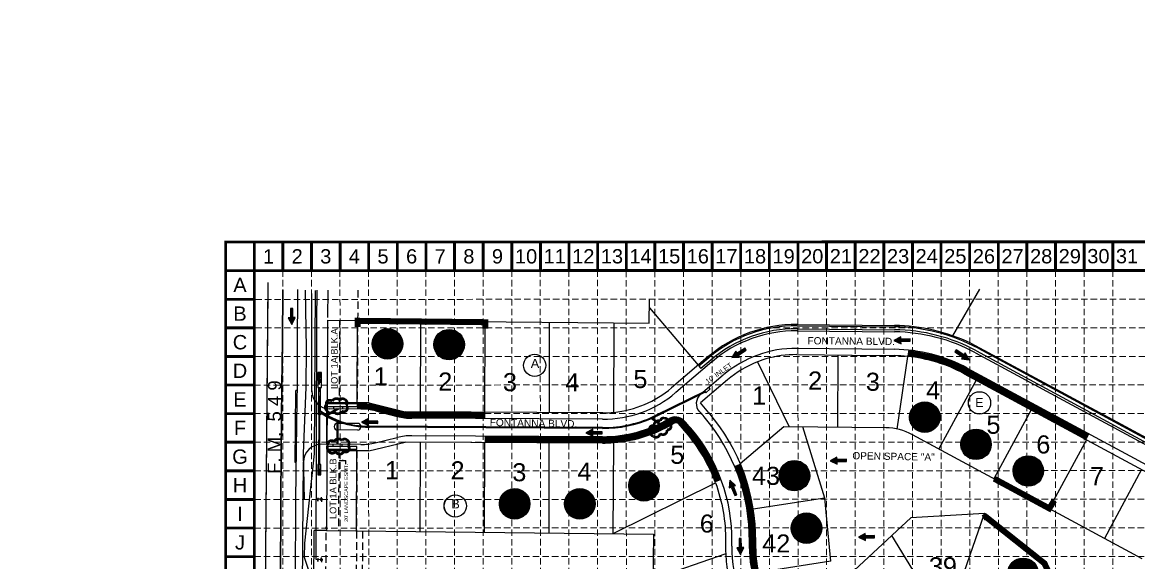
# Model space of a CAD drawing. Extents: x -500 to 2880, y -1767 to 500.
# Drawn here: x -500 to 1353, y -398 to 500 of the extents above; entities that cross this region are included whole.
import ezdxf
from ezdxf.enums import TextEntityAlignment as Align

# ---------------------------------------------------------------- set-up
doc = ezdxf.new("R2010")
doc.units = 0
doc.header["$LTSCALE"] = 25
doc.header["$MEASUREMENT"] = 0
for name, pattern in [('CENTER', [2, 1.25, -0.25, 0.25, -0.25]), ('DASHED', [0.75, 0.5, -0.25]), ('HIDDEN', [0.375, 0.25, -0.125]), ('PHANTOM', [2.5, 1.25, -0.25, 0.25, -0.25, 0.25, -0.25])]:
    doc.linetypes.add(name, pattern=pattern)
doc.layers.get('0').update_dxf_attribs({"linetype": 'CONTINUOUS'})
for name, color, linetype in [('ADJOINPL', 9, 'CONTINUOUS'), ('BASE', 7, 'CONTINUOUS'), ('BLOCKNO', 3, 'CONTINUOUS'), ('BORDER$0$TEXT240', 4, 'CONTINUOUS'), ('BOUNDARY', 4, 'PHANTOM'), ('EROSION BLANKET', 84, 'CONTINUOUS'), ('ESMTS', 2, 'DASHED'), ('GRID', 254, 'HIDDEN'), ('LEGEND', 7, 'CONTINUOUS'), ('N-PL', 3, 'CONTINUOUS'), ('P Text 1', 3, 'CONTINUOUS'), ('P-LOTNOS', 2, 'CONTINUOUS'), ('P-LOTS', 1, 'CONTINUOUS'), ('P-PVMT', 9, 'CONTINUOUS'), ('P-PVMT-WALK', 11, 'CONTINUOUS'), ('P-ROW', 2, 'CONTINUOUS'), ('P-STMTXT', 1, 'CONTINUOUS'), ('P-STORM', 3, 'CONTINUOUS'), ('P-Storm-CL', 11, 'CENTER'), ('P-STORM-INLET', 3, 'CONTINUOUS'), ('PHASE2TEXT', 9, 'CONTINUOUS'), ('SILT FENCE', 200, 'CONTINUOUS'), ('SRF-FLT', 7, 'CONTINUOUS'), ('STREET', 6, 'CONTINUOUS'), ('X-PVMT', 8, 'CONTINUOUS'), ('X-WATER', 5, 'CONTINUOUS')]:
    doc.layers.add(name, color=color, linetype=linetype)
doc.styles.add('ryland', font='ARIAL.TTF', dxfattribs={"height": 25})
doc.styles.get("Standard").update_dxf_attribs({"font": 'ARIAL.TTF'})
pattern_1 = [(281.6589, (-630.7327, 1250.781), (0.61210502, 0.12630301), [])]

# ---------------------------------------------------------------- blocks, each defined once
blk = doc.blocks.new('ARROW')
blk.add_lwpolyline([(-67, -25.4), (-59.3, -25.4), (-59.6, -56.1), (-51.9, -56.2), (-51.6, -25.5), (-44, -25.5), (-55.3, -2.4), (-67, -25.4)], close=True)
at = {"color": 254}
for points in [[(-44, -25.5), (-67, -25.4), (-55.3, -2.4), (-67, -25.4)], [(-59.6, -56.1), (-51.9, -56.2), (-59.3, -25.4), (-51.6, -25.5)]]:
    blk.add_solid(points, dxfattribs=at)

msp = doc.modelspace()

# ---------------------------------------------------------------- hatches: boundary and pattern name
at = {"layer": 'PHASE2TEXT'}
h = msp.add_hatch(dxfattribs=at)
h.set_pattern_fill('ANSI31', color=3, scale=5, style=0)
h.set_pattern_definition(pattern_1)
edge = h.paths.add_edge_path()
edge.add_arc((106.2, -34.1), 25.3, 0, 360)
h = msp.add_hatch(dxfattribs=at)
h.set_pattern_fill('ANSI31', color=3, scale=5, style=0)
h.set_pattern_definition(pattern_1)
edge = h.paths.add_edge_path()
edge.add_arc((208.4, -35.4), 25.3, 0, 360)
h = msp.add_hatch(dxfattribs=at)
h.set_pattern_fill('ANSI31', color=3, scale=5, style=0)
h.set_pattern_definition(pattern_1)
edge = h.paths.add_edge_path()
edge.add_arc((998, -155.9), 25.3, 0, 360)
h = msp.add_hatch(dxfattribs=at)
h.set_pattern_fill('ANSI31', color=3, scale=5, style=0)
h.set_pattern_definition(pattern_1)
edge = h.paths.add_edge_path()
edge.add_arc((1083.1, -201), 25.3, 0, 360)
h = msp.add_hatch(dxfattribs=at)
h.set_pattern_fill('ANSI31', color=3, scale=5, style=0)
h.set_pattern_definition(pattern_1)
edge = h.paths.add_edge_path()
edge.add_arc((1169.8, -245.2), 25.3, 0, 360)
h = msp.add_hatch(dxfattribs=at)
h.set_pattern_fill('ANSI31', color=3, scale=5, style=0)
h.set_pattern_definition(pattern_1)
edge = h.paths.add_edge_path()
edge.add_arc((781.7, -253), 25.3, 0, 360)
h = msp.add_hatch(dxfattribs=at)
h.set_pattern_fill('ANSI31', color=3, scale=5, style=0)
h.set_pattern_definition(pattern_1)
edge = h.paths.add_edge_path()
edge.add_arc((531.9, -269.9), 25.3, 0, 360)
h = msp.add_hatch(dxfattribs=at)
h.set_pattern_fill('ANSI31', color=3, scale=5, style=0)
h.set_pattern_definition(pattern_1)
edge = h.paths.add_edge_path()
edge.add_arc((317.3, -299.7), 25.3, 0, 360)
h = msp.add_hatch(dxfattribs=at)
h.set_pattern_fill('ANSI31', color=3, scale=5, style=0)
h.set_pattern_definition(pattern_1)
edge = h.paths.add_edge_path()
edge.add_arc((425.4, -299.7), 25.3, 0, 360)
h = msp.add_hatch(dxfattribs=at)
h.set_pattern_fill('ANSI31', color=3, scale=5, style=0)
h.set_pattern_definition(pattern_1)
edge = h.paths.add_edge_path()
edge.add_arc((801.7, -340.1), 25.3, 0, 360)
h = msp.add_hatch(dxfattribs=at)
h.set_pattern_fill('ANSI31', color=3, scale=5, style=0)
h.set_pattern_definition(pattern_1)
edge = h.paths.add_edge_path()
edge.add_arc((1161.1, -415.1), 25.3, 0, 360)

# ---------------------------------------------------------------- linework, layer by layer
at = {"color": 5}
for centre in [(106.2, -34.1), (208.4, -35.4), (998, -155.9), (1083.1, -201), (1169.8, -245.2), (781.7, -253), (531.9, -269.9), (317.3, -299.7), (425.4, -299.7), (801.7, -340.1), (1161.1, -415.1)]:
    msp.add_circle(centre, 25.3, dxfattribs=at)
at = {"layer": 'ADJOINPL'}
for p, q in [((7.2, 9.5), (7.5, 55.1)), ((-5.4, -344.2), (-5.4, -344.2)), ((-5.1, -344.2), (-5.1, -344.2))]:
    msp.add_line(p, q, dxfattribs=at)
at = {"layer": 'BASE', "const_width": 4.75}
for points in [[(-162.1, -1765), (2877.9, -1764.3), (2877.5, 135.7), (-162.5, 135)], [(-114.6, -1717.5), (2830.4, -1716.8), (2830, 88.2), (-115, 87.5)]]:
    msp.add_lwpolyline(points, close=True, dxfattribs=at)
for points in [[(-115, 87.5), (-115, 135)], [(-67.5, 87.5), (-67.5, 135)], [(-20, 87.5), (-20, 135)], [(27.5, 87.5), (27.5, 135)], [(75, 87.5), (75, 135)], [(122.5, 87.5), (122.5, 135)], [(170, 87.6), (170, 135.1)], [(217.5, 87.6), (217.5, 135.1)], [(265, 87.6), (265, 135.1)], [(312.5, 87.6), (312.5, 135.1)], [(360, 87.6), (360, 135.1)], [(407.5, 87.6), (407.5, 135.1)], [(455, 87.6), (455, 135.1)], [(502.5, 87.6), (502.5, 135.1)], [(550, 87.6), (550, 135.1)], [(597.5, 87.7), (597.5, 135.2)], [(645, 87.7), (645, 135.2)], [(692.5, 87.7), (692.5, 135.2)], [(740, 87.7), (740, 135.2)], [(787.5, 87.7), (787.5, 135.2)], [(835, 87.7), (835, 135.2)], [(882.5, 87.7), (882.5, 135.2)], [(930, 87.7), (930, 135.2)], [(977.5, 87.7), (977.5, 135.2)], [(1025, 87.8), (1025, 135.3)], [(1072.5, 87.8), (1072.5, 135.3)], [(1120, 87.8), (1120, 135.3)], [(1167.5, 87.8), (1167.5, 135.3)], [(1215, 87.8), (1215, 135.3)], [(1262.5, 87.8), (1262.5, 135.3)], [(1310, 87.8), (1310, 135.3)], [(-115, 87.5), (-162.5, 87.5)], [(-115, 40), (-162.5, 40)], [(-115, -7.5), (-162.5, -7.5)], [(-115, -55), (-162.5, -55)], [(-115, -102.5), (-162.5, -102.5)], [(-115, -150), (-162.5, -150)], [(-114.9, -197.5), (-162.4, -197.5)], [(-114.9, -245), (-162.4, -245)], [(-114.9, -292.5), (-162.4, -292.5)], [(-114.9, -340), (-162.4, -340)], [(-114.9, -387.5), (-114.9, -340)], [(-114.9, -387.5), (-162.4, -387.5)]]:
    msp.add_lwpolyline(points, dxfattribs=at)
at = {"layer": 'BLOCKNO', "color": 7}
for centre in [(350.4, -69.8), (1088.8, -132.1), (218.6, -303.3)]:
    msp.add_circle(centre, 18.5, dxfattribs=at)
at = {"layer": 'BOUNDARY', "color": 7, "linetype": 'Continuous'}
for p, q in [((-104.2, -1341.1), (-91.8, 67.8)), ((-104.2, -1341.1), (-91.9, 54.9)), ((540.6, 0.1), (540.9, 40.6)), ((6.6, 5.5), (4.7, -344.3)), ((6.6, 5.5), (4.7, -344.3)), ((6.6, 5.5), (540.6, 0.1)), ((-19.6, -816.4), (-15.4, -344.1)), ((-19.6, -816.4), (-15.4, -344.1)), ((4.6, -344.3), (-15.4, -344.1)), ((4.6, -344.3), (-15.4, -344.1)), ((4.6, -344.3), (4.6, -344.3)), ((4.6, -344.3), (4.6, -344.3)), ((4.7, -344.3), (547.8, -350.1)), ((4.7, -344.3), (547.8, -350.1)), ((547.8, -350.1), (545.9, -526.7)), ((547.8, -350.1), (545.9, -526.7))]:
    msp.add_line(p, q, dxfattribs=at)
at = {"layer": 'EROSION BLANKET', "const_width": 10}
for points in [[(969.8, -49.5), (985.8, -52.1), (1012.9, -57.5), (1041.1, -67), (1066.7, -79.5), (1097.8, -96.5), (1177.7, -139.4), (1268.7, -188.6)], [(55.9, -136.6), (70.3, -137.4), (79.7, -138.7), (97.7, -143.2), (126.6, -150.3), (135.4, -151.9), (143.3, -152.5), (268.3, -153)], [(267.2, -192.2), (477.8, -193), (492.2, -191.7), (513.9, -188), (542.1, -179.5), (570.4, -166.8), (577.7, -161.8), (582.4, -160.6), (588.5, -161.2), (594.1, -164.5), (600.7, -171.5), (616.9, -191.2), (626.8, -205.9), (640, -228), (650.1, -248.8), (655.3, -262)], [(686.7, -235.1), (695.8, -258.2), (703.8, -287.8), (710.2, -321.3), (712.2, -360.1), (712.4, -385.7), (714.6, -402.8), (717, -415)]]:
    msp.add_lwpolyline(points, dxfattribs=at)
at = {"layer": 'ESMTS', "color": 9}
for p, q in [((56.9, 55.2), (55.9, -131.7)), ((26.6, 5.4), (25.9, -131.6)), ((25.4, -211.6), (24.7, -344.4)), ((55.4, -211.7), (54.7, -344.6)), ((-0.7, -941.5), (4.6, -337.9)), ((54.9, -344.9), (49.4, -941.8)), ((64.9, -345), (59.4, -941.9))]:
    msp.add_line(p, q, dxfattribs=at)
at = {"layer": 'GRID', "color": 252, "linetype": 'HIDDEN', "lineweight": 0, "ltscale": 1.7}
for p, q in [((-67.7, 88), (-67.3, -1575.2)), ((-20.2, 88), (-19.8, -1575.2)), ((27.3, 88), (27.7, -1575.2)), ((74.8, 88), (75.2, -1575.2)), ((122.3, 88), (122.7, -1575.2)), ((169.8, 88), (170.2, -1575.2)), ((217.3, 88), (217.7, -1575.1)), ((264.8, 88), (265.2, -1575.1)), ((312.3, 88), (312.7, -1575.1)), ((359.8, 88.1), (360.2, -1575.1)), ((407.3, 88.1), (407.7, -1575.1)), ((454.8, 88.1), (455.2, -1575.1)), ((502.5, 87.6), (502.9, -1575.1)), ((550, 87.6), (550.4, -1575.1)), ((597.5, 87.7), (597.9, -1575.1)), ((645, 87.7), (645.4, -1575)), ((692.5, 87.7), (692.9, -1575)), ((740, 87.7), (740.4, -1575)), ((787.5, 87.7), (787.9, -1575)), ((835, 87.7), (835.4, -1575)), ((882.5, 87.7), (882.9, -1575)), ((930, 87.7), (930.4, -1575)), ((977.5, 87.7), (977.9, -1575)), ((1025, 87.8), (1025.4, -1575)), ((1072.5, 87.8), (1072.9, -1574.9)), ((1120, 87.8), (1120.4, -1574.9)), ((1167.5, 87.8), (1167.9, -1574.9)), ((1215, 87.8), (1215.4, -1574.9)), ((1262.5, 87.8), (1262.9, -1574.9)), ((1310, 87.8), (1310.4, -1574.9)), ((-113.2, 39.8), (2831.8, 40.5)), ((-113.2, -7.7), (2831.8, -7)), ((-113.2, -55.2), (2831.8, -54.5)), ((-115, -102.5), (2830, -101.8)), ((-115, -150), (2830, -149.3)), ((-114.9, -197.5), (2830.1, -196.8)), ((-114.9, -245), (2830.1, -244.3)), ((-114.9, -292.5), (2830.1, -291.8)), ((-114.9, -340), (2830.1, -339.3)), ((-114.9, -387.5), (2830.1, -386.8))]:
    msp.add_line(p, q, dxfattribs=at)
at = {"layer": 'LEGEND', "color": 170, "ltscale": 100, "const_width": 4.5}
for points in [[(14.4, -129.3, 0.520567), (14.4, -129.3, 0.765195), (4.6, -135.1, 0.417879), (5.1, -144.4, 0.6649), (16.9, -145.3, 0.744833), (30, -145.5, 0.975642), (37.6, -136.6, 0.520567), (34.9, -126.5, 0.520567), (27.5, -127.7, 0.540264), (14.4, -129.3)], [(548.6, -169.9, 0.520567), (548.6, -169.9, 0.765195), (542.7, -179.7, 0.417879), (547.6, -187.5, 0.6649), (558.4, -182.8, 0.744833), (570.1, -176.7, 0.975642), (572.4, -165.2, 0.520567), (565.3, -157.6, 0.520567), (559.3, -162.2, 0.540264), (548.6, -169.9)], [(17.6, -196.3, 0.520567), (17.6, -196.3, 0.765195), (7.8, -202.1, 0.417879), (8.3, -211.4, 0.6649), (20.1, -212.3, 0.744833), (33.3, -212.5, 0.975642), (40.8, -203.6, 0.520567), (38.1, -193.5, 0.520567), (30.7, -194.7, 0.540264), (17.6, -196.3)]]:
    msp.add_lwpolyline(points, format="xyb", close=True, dxfattribs=at)
at = {"layer": 'N-PL', "color": 7}
for points in [[(331.9, -69.8, -1), (368.8, -69.8, -1)], [(1107.3, -132.1, -1), (1070.3, -132.1, -1)], [(237.1, -303.3, -1), (200.2, -303.3, -1)]]:
    msp.add_lwpolyline(points, format="xyb", close=True, dxfattribs=at)
at = {"layer": 'P Text 1', "color": 7}
for p in [(26.2, -227.9), (37.1, -234.1)]:
    msp.add_line(p, (37.1, -227.9), dxfattribs=at)
msp.add_lwpolyline([(26.2, -227.9, 0, 3, 0), (32.7, -227.7, 3, 3, 0)], format="xyseb", dxfattribs=at)
at = {"layer": 'P-LOTS', "color": 7}
for p, q in [((55.9, -131.7), (56.3, 5)), ((160.9, -147.3), (161.3, 4)), ((267.9, -147.8), (268.3, 2.9)), ((374.9, -148.3), (375.3, 1.8)), ((481.9, -148.3), (482.3, 0.7)), ((853.9, -172.7), (854.3, -52.7)), ((969.3, -54.8), (951.8, -175.5)), ((720.4, -63.9), (773, -171.9)), ((1083.1, -94.2), (1021.3, -208.6)), ((1174.7, -143.8), (1112.9, -258.1)), ((1174.7, -143.8), (1112.9, -258.1)), ((763.9, -171.8), (691.8, -233.1)), ((160.3, -346), (160.7, -197.3)), ((267.3, -346.3), (267.7, -197.6)), ((374.3, -348.2), (374.7, -198.3)), ((480.9, -349.3), (481.7, -198.1)), ((1266.4, -193.3), (1204.5, -307.7)), ((54.9, -345.7), (55.3, -211.7)), ((1358, -242.9), (1296.2, -357.2)), ((1358, -242.9), (1296.2, -357.2)), ((480.9, -349.3), (650.6, -264.8)), ((831.9, -290.2), (713.4, -308.8)), ((831.9, -290.2), (713.4, -308.8)), ((1058.3, -427.7), (1096.9, -315.7)), ((1000.6, -446.2), (943.1, -352.2)), ((667.5, -382.8), (546.7, -425))]:
    msp.add_line(p, q, dxfattribs=at)
at = {"layer": 'P-PVMT', "color": 7}
for p, q in [((786, -12.5), (947.6, -14.1)), ((785.7, -41.5), (947.3, -43.1)), ((1082.4, -48.9), (1417.7, -230.2)), ((644.8, -63.7), (584.5, -115)), ((663.6, -85.8), (625.8, -118)), ((1068.6, -74.4), (1403.9, -255.7)), ((-47.3, -230.9, -0.3), (-45.9, -111.6, 1318.7)), ((-43.5, -111.6), (-45.9, -111.6)), ((5.3, -201), (5.6, -142)), ((62, -142.3), (10.4, -142)), ((86.2, -145.4), (122.4, -154.6)), ((57.1, -166.3), (22.7, -166.1)), ((463.3, -159.3), (146.6, -157.7)), ((17.7, -171.1), (17.7, -172.1)), ((56.8, -177.2), (22.6, -177.1)), ((61.7, -201.3), (-3.3, -200.9)), ((85.9, -198.4), (122.3, -189.6)), ((463.2, -188.3), (146.5, -186.7)), ((-45.3, -230.9), (-47.3, -230.9)), ((677.8, -370), (677.8, -362.3)), ((706.8, -370.3), (706.8, -362.6))]:
    msp.add_line(p, q, dxfattribs=at)
for centre, radius, start, end in [((783.9, -227), 214.5, 89.4339, 130.406), ((944.7, -303.6), 289.5, 61.6002, 89.4339), ((783.9, -227), 185.5, 89.4339, 130.406), ((944.7, -303.6), 260.5, 61.6002, 89.4339), ((10.5, -112), 30, 179.865, 269.7234), ((464.2, 26.2), 185.5, 269.7125, 310.406), ((638.7, -133.2), 20, 130.406, 222.5582), ((61.5, -242.3), 100, 75.7025, 89.7125), ((392.4, -359.4), 314.5, 40.4053, 42.5582), ((22.7, -171.1), 5, 89.7234, 180), ((56.9, -171.2), 5, 0, 89.7234), ((147.1, -57.7), 100, 255.7025, 269.7125), ((464.2, 26.2), 214.5, 269.7125, 300.6599), ((583.8, -175.5), 20, 43.8494, 120.6599), ((392.4, -359.4), 285.5, 40.4053, 43.8494), ((392.4, -359.4), 314.5, 359.4167, 40.4053), ((22.7, -172.1), 5, 180, 269.7125), ((56.9, -172.3), 5, 269.7125, 0), ((392.4, -359.4), 285.5, 359.4167, 40.4053), ((-3.4, -230.9), 30, 89.7125, 179.5918), ((62.2, -101.3), 100, 269.7125, 283.7225), ((146, -286.7), 100, 89.7125, 103.7225), ((892.2, -372.1), 214.5, 179.4167, 222.6484), ((892.2, -372.1), 185.5, 179.4167, 222.6484)]:
    msp.add_arc(centre, radius, start, end, dxfattribs=at)
at = {"layer": 'P-PVMT-WALK', "color": 7}
for p, q in [((786, -9), (947.6, -10.6)), ((786.1, -4), (947.7, -5.6)), ((1084.1, -45.9), (1419.3, -227.1)), ((1086.4, -41.5), (1421.7, -222.7)), ((639.3, -57.2), (623, -71.1)), ((623, -71.1), (626.3, -74.9)), ((642.6, -61), (626.3, -74.9)), ((55.8, -138.7), (5.8, -138.5)), ((55.9, -133.7), (5.9, -133.5)), ((55.9, -133.7), (55.8, -138.7)), ((23.5, -201.1), (23.5, -162.1)), ((55.4, -209.7), (5.4, -209.5)), ((55.5, -204.7), (5.5, -204.5)), ((55.4, -209.7), (55.5, -204.7))]:
    msp.add_line(p, q, dxfattribs=at)
for centre, radius, start, end in [((783.9, -227), 223, 89.4339, 130.406), ((783.9, -227), 218, 89.4339, 130.406), ((944.7, -303.6), 293, 61.6002, 89.4339), ((944.7, -303.6), 298, 61.6002, 89.4339)]:
    msp.add_arc(centre, radius, start, end, dxfattribs=at)
at = {"layer": 'P-ROW', "color": 7}
for p, q in [((1088.9, 57), (1044.2, -21)), ((540.8, 25.5), (621.7, -69.6)), ((786.1, -2), (947.7, -3.6)), ((1074.5, -33.1), (1422.7, -221)), ((785.6, -52), (877.4, -52.9)), ((876.2, -52.9), (947.2, -53.6)), ((638, -55.7), (577.7, -107)), ((1063.6, -83.7), (1398.9, -265)), ((670.4, -93.7), (625.5, -132)), ((75.6, -131.8), (5.9, -131.5)), ((75.6, -131.8), (135.7, -147.1)), ((463.4, -148.8), (135.7, -147.1)), ((639.8, -148.8), (625.5, -132)), ((601.8, -181.2), (586.2, -162.9)), ((763.9, -171.8), (691.8, -233.1)), ((933.2, -173.5), (763.9, -171.8)), ((933.2, -173.5), (763.9, -171.8)), ((831.9, -290.2), (795.7, -172.1)), ((1296.2, -357.2), (977.5, -184.9)), ((75.2, -211.8), (135.4, -197.1)), ((463.1, -198.8), (135.4, -197.1)), ((75.2, -211.8), (5.4, -211.5)), ((842.1, -394.8), (831.9, -290.2)), ((777.6, -506), (974.7, -322.8)), ((1096.9, -315.7), (974.7, -322.8)), ((1197.4, -397.5), (1096.9, -315.7)), ((717.3, -370.4), (717.3, -362.7)), ((1359, -391.2), (1296.2, -357.2)), ((842.1, -394.8), (722.3, -413.7))]:
    msp.add_line(p, q, dxfattribs=at)
msp.add_lwpolyline([(650.6, -264.8, -0.090615), (667.3, -362.2), (667.3, -369.9, 0.038417), (669.6, -404.3, 0.066089), (685.7, -461.3, 0.066089)], format="xyb", dxfattribs=at)
for centre, radius, start, end in [((0, 0), 500, 0, 0), ((783.9, -227), 225, 89.4339, 130.406), ((944.7, -303.6), 300, 64.3602, 89.4339), ((783.9, -227), 175, 89.4339, 106.4608), ((944.7, -303.6), 250, 84.3559, 89.4339), ((944.7, -303.6), 250, 61.6002, 84.3559), ((783.9, -227), 175, 111.2702, 130.406), ((783.9, -227), 175, 106.4608, 111.2702), ((464.2, 26.2), 175, 275.7855, 310.406), ((464.2, 26.2), 175, 269.7125, 275.7855), ((464.2, 26.2), 225, 274.4573, 302.8163), ((392.4, -359.4), 325, 359.4167, 40.406), ((392.4, -359.4), 275, 20.1274, 40.406), ((932.3, -268.5), 95, 61.6002, 89.4339), ((464.2, 26.2), 225, 269.7125, 274.4573), ((892.2, -372.1), 175, 179.4167, 222.6484)]:
    msp.add_arc(centre, radius, start, end, dxfattribs=at)
at = {"layer": 'P-STORM', "color": 5}
for p, q in [((-8.2, -151.8), (-8, -106.8)), ((632.4, -113), (552.3, -152.5)), ((633.5, -114.2), (553, -153.9)), ((21.8, -142.1), (4.8, -151.8)), ((25.8, -142.1), (6.9, -152.9)), ((-7.5, -151.8), (-8.2, -151.8)), ((-7.9, -234.4), (-7.5, -151.8)), ((-6.4, -234.4), (-6, -151.8)), ((-5.2, -151.8), (-6, -151.8)), ((7.6, -156.3), (7.5, -156.6)), ((9.1, -154), (9, -154.2)), ((22.5, -201.1), (22.5, -163)), ((24.5, -201.1), (24.5, -163.8)), ((27.7, -164.9), (27.9, -164.5)), ((28.5, -163), (28.7, -162.6)), ((544.4, -157.9), (557, -167.2)), ((546, -157.2), (558.5, -166.5)), ((463.2, -173), (76, -171)), ((463.2, -174.6), (76, -172.6))]:
    msp.add_line(p, q, dxfattribs=at)
for points in [[(-3.5, -106.8), (-3.4, -81.8), (-9.4, -81.8), (-9.5, -106.8)], [(-9.6, -234.4), (-9.7, -251.4), (-4.7, -251.4), (-4.6, -234.4)]]:
    msp.add_lwpolyline(points, close=True, dxfattribs=at)
for points in [[(4.8, -151.8, -0.005708), (1.9, -150.1), (-5.2, -145.9), (-5, -106.8)], [(7.5, -156.6, -0.01335), (0.4, -152.7), (-5.2, -149.4), (-5.2, -151.8)], [(9.1, -154, -0.004126), (6.9, -152.9)]]:
    msp.add_lwpolyline(points, format="xyb", dxfattribs=at)
for centre, radius, start, end in [((76.8, -21.8), 151.2, 242.7803, 248.9669), ((76.8, -21.8), 148.8, 242.8651, 251.133), ((76.8, -21.8), 151.2, 249.7765, 251.0757), ((76.8, -21.8), 150.8, 251.0859, 269.7125), ((76.8, -21.8), 149.2, 251.1226, 269.7125), ((464.2, 26.2), 199.2, 269.7125, 296.229), ((464.2, 26.2), 200.8, 269.7125, 293.5264), ((464.2, 26.2), 200.8, 294.0199, 296.229)]:
    msp.add_arc(centre, radius, start, end, dxfattribs=at)
for centre, major_axis, ratio in [((-6.4, -90.3), (0.04, 8.5), 0.205882), ((-7.2, -246.9), (0.02, 4.5), 0.333333)]:
    msp.add_ellipse(centre, major_axis=major_axis, ratio=ratio, dxfattribs=at)
at = {"layer": 'P-Storm-CL', "color": 5}
for p, q in [((-7.2, -251.4), (-6.4, -81.8)), ((23.8, -142.1), (4.3, -153.2)), ((544.4, -157), (557.8, -166.8))]:
    msp.add_line(p, q, dxfattribs=at)
msp.add_lwpolyline([(633, -113.6), (552.6, -153.2, -0.116219), (463.2, -173.8), (76, -171.8, -0.131652), (1.1, -151.4), (-6.7, -146.8)], format="xyb", dxfattribs=at)
at = {"layer": 'P-STORM-INLET', "color": 5}
for p, q in [((632.1, -112.6), (639.7, -106.1)), ((634.4, -115.3), (642, -108.8)), ((642, -108.8), (639.7, -106.1)), ((632.1, -112.6), (634.4, -115.3)), ((632.1, -112.6), (634.4, -115.3)), ((16.3, -138.6), (16.3, -142.1)), ((31.3, -138.6), (16.3, -138.6)), ((31.3, -138.6), (31.3, -142.1)), ((553.3, -169), (562.3, -164.6)), ((562.3, -164.6), (563.8, -167.8)), ((554.8, -172.2), (553.3, -169)), ((563.8, -167.8), (554.8, -172.2)), ((16, -204.5), (16, -201)), ((31, -204.6), (31, -201.1)), ((31, -204.6), (16, -204.5))]:
    msp.add_line(p, q, dxfattribs=at)
at = {"layer": 'SILT FENCE', "const_width": 10}
for points in [[(56.5, -5.8), (56.5, 4.2), (268.6, 1.9), (268.6, -9)], [(1213, -294.2), (1204.7, -307.4), (1113.2, -258)]]:
    msp.add_lwpolyline(points, dxfattribs=at)
msp.add_lwpolyline([(1094.8, -323.3), (1098.9, -321), (1196.7, -398.7), (1240.8, -493.7, -0.355823), (1227.1, -547.4), (1129.4, -624.2, 0.262961), (1089.7, -720.6), (1097.8, -820), (1103.2, -837.6), (1092, -837.6)], format="xyb", dxfattribs=at)
at = {"layer": 'SRF-FLT'}
for points in [[(-76.8, -1342.2, 564.2), (-76.7, -1299.3, 564.8), (-75.7, -1202.4, 565.6), (-75.1, -1111.3, 567.1), (-74.7, -1038.5, 568.5), (-74.3, -954.7, 569.8), (-73.9, -879.2, 571.2), (-73.7, -814.6, 572.5), (-73.2, -738.3, 574), (-72.6, -657.6, 575.5), (-72.1, -579.6, 576.3), (-71.9, -508, 576.8), (-71.4, -434.1, 577.3), (-70.8, -290.9, 576.4), (-70.4, -215.5, 575.6), (-69, -103.6, 574.8), (-68.1, -29.2, 574.2), (-67.6, 55.4, 573.2)], [(-31.4, -293, 575.6), (-33.1, -216, 574.6), (-28.9, -106.2, 573.4), (-28.5, -41.6, 572.6), (-30, 55.1, 571.9)], [(-14, 54.7, 573.3), (-15.3, -216.6, 575.7), (-31.5, -365.3, 577.5), (-32.1, -388.5, 577.7), (-17, -433, 577.1), (-22.2, -660.4, 574.9)]]:
    msp.add_polyline3d(points, dxfattribs=at)
at = {"layer": 'X-PVMT'}
for p, q in [((-43.3, -41.8), (-42.5, 56.4)), ((-67.6, 55.4), (-68.1, -29.2)), ((-19.5, -112), (-19.3, 49.5)), ((-68.1, -29.2), (-69, -103.6)), ((-43.4, -105.4), (-43.3, -41.8)), ((-69, -103.6), (-70.4, -215.5)), ((-43.8, -126.6), (-43.4, -105.4)), ((-45.9, -292), (-43.8, -126.6)), ((-70.4, -215.5), (-70.8, -290.9)), ((-33.9, -292.1), (-33.4, -230.7)), ((-70.8, -290.9), (-71.4, -434.1)), ((-46.5, -431.6), (-45.9, -292)), ((-37.6, -921.8), (-33.9, -292.1))]:
    msp.add_line(p, q, dxfattribs=at)
at = {"layer": 'X-WATER'}
for p, q in [((-10.9, 3.5), (-10.7, 55.1)), ((-12.2, -392.4), (-10.9, 3.5)), ((-3.7, -292.3), (-11.8, -292.3)), ((-8.5, -295), (-10.7, -294.9)), ((-9.5, -289.7), (-9.7, -294.9)), ((-3.7, -292.3), (-3.6, -288.6)), ((-3.7, -292.3), (-3.6, -296.4)), ((-3.6, -392.6), (-3.5, -388.8)), ((-3.6, -392.6), (-12.2, -392.5)), ((-8.4, -395.2), (-10.7, -395.1)), ((-9.4, -390), (-9.6, -395.2)), ((-3.6, -392.6), (-3.5, -396.7))]:
    msp.add_line(p, q, dxfattribs=at)
at = {"layer": 'X-WATER', "const_width": 2.7}
for points in [[(-2.4, -292.6, 1), (-5, -292.1, 1)], [(-2.3, -392.8, 1), (-4.9, -392.3, 1)]]:
    msp.add_lwpolyline(points, format="xyb", close=True, dxfattribs=at)

# ---------------------------------------------------------------- block references
at = {"color": 3, "zscale": 0.5}
for p, xscale, yscale, rotation in [((-80.2, -4), 0.5000000000000767, 0.5, 181.6589411694435), ((944.4, -1), 0.5000000000001051, 0.4999999999997726, 92.47147795273999), ((662.2, -34.1), 0.5000000000002284, 0.5000000000000557, 121.6902441486246), ((1057.7, -84.3), 0.500000000000241, 0.5, 237.4660467996552), ((62, -136.3), 0.5000000000001973, 0.5000000000000542, 90.04755923054576), ((434.2, -154), 0.500000000000196, 0.5000000000000533, 90.0475592305425), ((838.6, -200.7), 0.5000000000001051, 0.4999999999997726, 92.47147795273999), ((699.7, -249.1), 0.5000000000001041, 0.5000000000000844, 21.80506962996434), ((885.5, -327.7), 0.5000000000001051, 0.4999999999997726, 92.47147795273999), ((664.5, -386), 0.5000000000001904, 0.500000000000034, 181.6589411694431)]:
    msp.add_blockref('ARROW', p, dxfattribs=dict(at, xscale=xscale, yscale=yscale, rotation=rotation))

# ---------------------------------------------------------------- texts
at = {"layer": 'BASE'}
for s, height, p in [('1', 23.8, (-91.3, 111.2)), ('2', 23.8, (-43.8, 111.3)), ('3', 23.8, (3.7, 111.3)), ('4', 23.8, (51.2, 111.3)), ('5', 23.8, (98.7, 111.3)), ('6', 23.8, (146.2, 111.3)), ('7', 23.8, (193.7, 111.3)), ('8', 23.8, (241.2, 111.3)), ('9', 23.8, (288.7, 111.3)), ('10', 23.75, (336.2, 111.3)), ('11', 23.75, (383.7, 111.4)), ('12', 23.75, (431.2, 111.4)), ('13', 23.75, (478.7, 111.4)), ('14', 23.75, (526.2, 111.4)), ('15', 23.75, (573.7, 111.4)), ('16', 23.75, (621.2, 111.4)), ('17', 23.75, (668.7, 111.4)), ('18', 23.75, (716.2, 111.4)), ('19', 23.75, (763.7, 111.4)), ('20', 23.75, (811.2, 111.5)), ('21', 23.75, (858.7, 111.5)), ('22', 23.75, (906.2, 111.5)), ('23', 23.75, (953.7, 111.5)), ('24', 23.75, (1001.2, 111.5)), ('25', 23.75, (1048.7, 111.5)), ('26', 23.75, (1096.2, 111.5)), ('27', 23.75, (1143.7, 111.5)), ('28', 23.75, (1191.2, 111.5)), ('29', 23.75, (1238.7, 111.5)), ('30', 23.75, (1286.2, 111.6)), ('31', 23.75, (1333.7, 111.6)), ('A', 23.8, (-138.7, 63.7)), ('B', 23.8, (-138.7, 16.2)), ('C', 23.8, (-138.7, -31.3)), ('D', 23.8, (-138.7, -78.8)), ('E', 23.8, (-138.7, -126.3)), ('F', 23.8, (-138.7, -173.8)), ('G', 23.8, (-138.7, -221.3)), ('H', 23.8, (-138.7, -268.8)), ('I', 23.8, (-138.7, -316.3)), ('J', 23.8, (-138.7, -363.8))]:
    msp.add_text(s, height=height, rotation=0.0129, dxfattribs=at).set_placement(p, align=Align.MIDDLE_CENTER)
at = {"layer": 'BASE', "color": 5, "style": 'ryland'}
for p in [(106.1, -49.4), (208.4, -50.6), (998, -171.1), (1083, -216.2), (781.7, -268.2), (1169.8, -260.4), (531.8, -285.1), (317.2, -315), (425.3, -315), (801.6, -355.4)]:
    msp.add_text('R', height=32, rotation=359.7012, dxfattribs=at).set_placement(p, align=Align.CENTER)
at = {"layer": 'BLOCKNO', "color": 7}
for s, p in [('A', (351, -74)), ('E', (1088.7, -139)), ('B', (219.2, -307.5))]:
    msp.add_text(s, height=15, dxfattribs=at).set_placement(p, align=Align.CENTER)
at = {"layer": 'BORDER$0$TEXT240', "color": 7}
msp.add_text('F. M.  5 4 9', height=22, rotation=89.7595, dxfattribs=at).set_placement((-70.6, -172.4), align=Align.CENTER)
at = {"layer": 'P Text 1', "color": 7}
for s, height, rotation, p in [('OPEN SPACE "A"', 12, 358.9613, (877.7, -225.7)), ("20' LANDSCAPE ESMT.", 6.3, 90, (40.7, -329.6))]:
    msp.add_text(s, height=height, rotation=rotation, dxfattribs=at).set_placement(p)
at = {"layer": 'P-LOTNOS', "color": 7}
for s, p in [('LOT 1A BLK.A', (23.4, -109.1)), ('LOT 1A BLK.B', (21.3, -325.1))]:
    msp.add_text(s, height=11, rotation=90, dxfattribs=at).set_placement(p)
for s, p in [('1', (83.3, -103)), ('2', (190.4, -111.6)), ('3', (297.8, -112.6)), ('4', (401.4, -112.9)), ('5', (514.3, -107.5)), ('2', (804.3, -109.9)), ('3', (900.2, -112)), ('1', (711.4, -134.8)), ('4', (1000.3, -126.2)), ('5', (1100.3, -183.4)), ('5', (575.5, -233.3)), ('6', (1183.1, -216.1)), ('1', (101.9, -258.9)), ('2', (210.8, -259.2)), ('3', (313.3, -262.3)), ('4', (421.4, -261.3)), ('43', (711.1, -268.3)), ('7', (1272.1, -268.8)), ('6', (624.5, -347.5)), ('42', (728.2, -380.6)), ('39', (1004.7, -418.5))]:
    msp.add_text(s, height=30, dxfattribs=at).set_placement(p)
at = {"layer": 'P-STMTXT', "color": 5}
msp.add_text("10' INLET", height=8.25, rotation=35.3708, dxfattribs=at).set_placement((637.7, -100.9))
at = {"layer": 'STREET', "color": 7}
for rotation, p in [(359.5081, (875.9, -35.4)), (359.037, (348.4, -171.7))]:
    msp.add_text('FONTANNA BLVD.', height=12, rotation=rotation, dxfattribs=at).set_placement(p, align=Align.CENTER)

doc.saveas('drawing.dxf')
